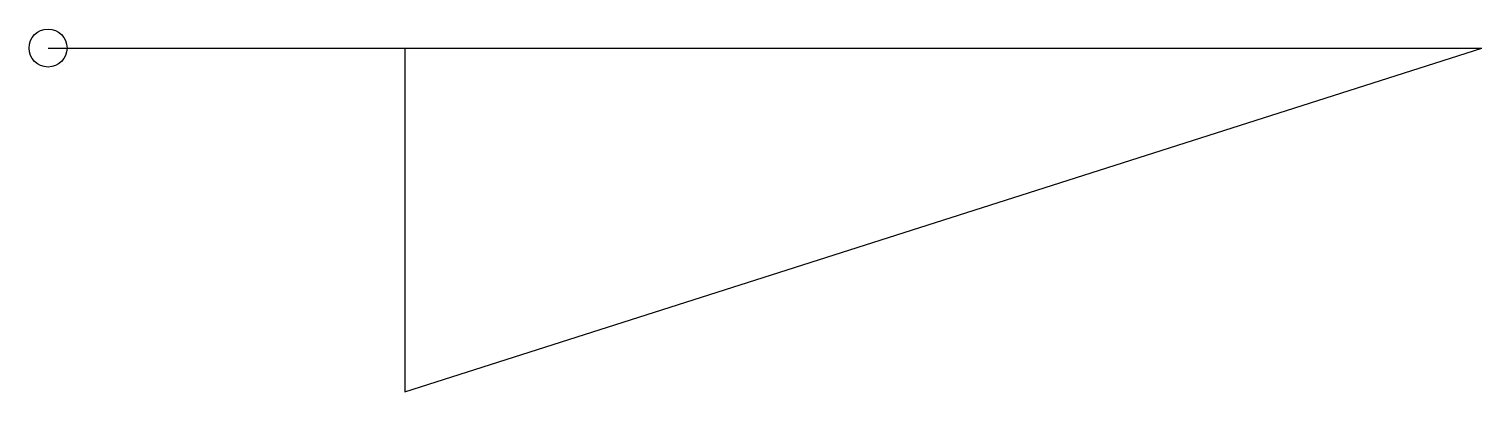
# Model space of a CAD drawing. Header units: millimetres. Extents: x 722 to 3017, y 1488 to 2062.
import ezdxf

# ---------------------------------------------------------------- set-up
doc = ezdxf.new("R2010")
doc.units = ezdxf.units.MM

msp = doc.modelspace()

# ---------------------------------------------------------------- linework, layer by layer
for p, q in [((752.2, 2031.5), (3016.6, 2031.5)), ((1315.8, 2031.5), (1315.8, 1488.2)), ((1315.8, 1488.2), (3016.6, 2031.5))]:
    msp.add_line(p, q)
msp.add_circle((752.2, 2031.5), 30)

doc.saveas('drawing.dxf')
